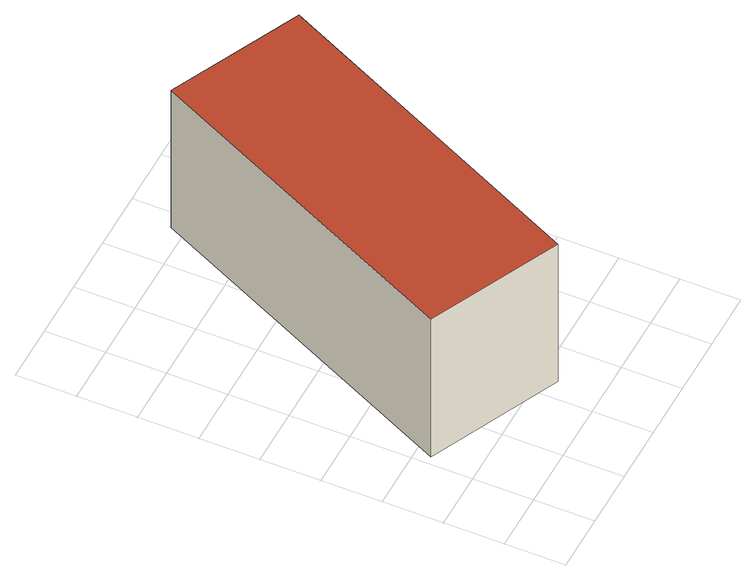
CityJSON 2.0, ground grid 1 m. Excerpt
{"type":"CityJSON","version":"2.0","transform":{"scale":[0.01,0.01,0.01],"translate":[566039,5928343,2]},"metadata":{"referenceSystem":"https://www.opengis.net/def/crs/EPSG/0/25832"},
"CityObjects":{
"building1":{"type":"Building","attributes":{"Grundfläche 2D":"14.727099","Grundhöhe NN":"2.113"},"geometry":[{"type":"Solid","lod":"3","boundaries":[[[[0,1,2,3]],[[4,5,3,2]],[[5,6,0,3]],[[6,7,1,0]],[[7,4,2,1]],[[7,6,5,4]]]],"semantics":{"surfaces":[{"type":"RoofSurface"},{"type":"WallSurface"},{"type":"GroundSurface"}],"values":[[0,1,1,1,1,2]]}}]}
},
"vertices":[
[14,175,304],[234,72,304],[492,619,304],[272,723,304],[492,619,11],[272,723,11],[14,175,11],[234,72,11]
]}
